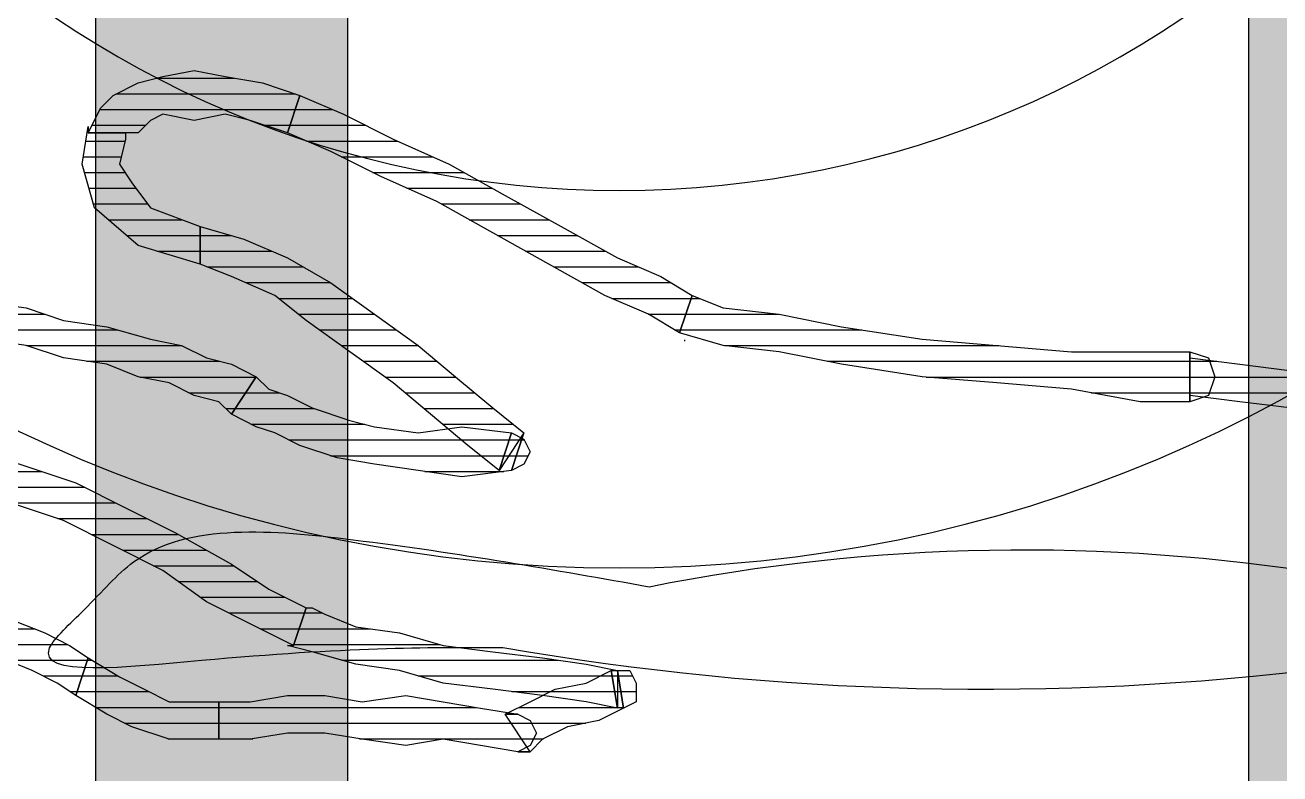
# Model space of a CAD drawing. Extents: x -29316 to 80307, y 54266 to 73016.
# Drawn here: x 21636.24 to 21646.22, y 55740.19 to 55746.14 of the extents above; entities that cross this region are included whole.
import ezdxf

# ---------------------------------------------------------------- set-up
doc = ezdxf.new("R2010")
doc.units = 0
for name, color, linetype, lineweight in [('C_Duvar', 145, 'Continuous', 30), ('PLAN', 253, 'Continuous', 15), ('Tezgah', 7, 'Continuous', 9)]:
    doc.layers.add(name, color=color, linetype=linetype, lineweight=lineweight)
for name, color, linetype in [('İnsan', 50, 'Continuous'), ('mobilya', 107, 'Continuous'), ('OC-Mutfak_Ekipman', 252, 'Continuous')]:
    doc.layers.add(name, color=color, linetype=linetype)
pattern_1 = [(360, (-5108.51305, -673.59423), (1e-16, 0.125), [25])]

# ---------------------------------------------------------------- blocks, each defined once
blk = doc.blocks.new('n98')
at = {"layer": 'PLAN'}
h = blk.add_hatch(color=256, dxfattribs=at)
h.dxf.hatch_style = 1
h.paths.add_polyline_path([(35800.2435, -107005.2306, 0.414214), (35801.2435, -107006.2306, 0.414218), (35802.2435, -107005.2306), (35802.2435, -106909.2306, 0.414214), (35801.2435, -106908.2306, 0.414214), (35800.2435, -106909.2306)])
h.paths.add_polyline_path([(35793.0775, -106909.2306, 0.414214), (35792.0775, -106908.2306, 0.414214), (35791.0775, -106909.2306), (35791.0775, -107005.2306, 0.414214), (35792.0775, -107006.2306, 0.414218), (35793.0775, -107005.2306)])
h.paths.add_polyline_path([(35781.9115, -107005.2306, 0.414214), (35782.9115, -107006.2306, 0.414218), (35783.9115, -107005.2306), (35783.9115, -106909.2306, 0.414214), (35782.9115, -106908.2306, 0.414214), (35781.9115, -106909.2306)])
at = {"layer": 'OC-Mutfak_Ekipman'}
for p, q in [((35783.9115, -106909.2306), (35783.9115, -107005.2306)), ((35791.0775, -107005.2306), (35791.0775, -106909.2306)), ((35793.0775, -106909.2306), (35793.0775, -107005.2306))]:
    blk.add_line(p, q, dxfattribs=at)
blk = doc.blocks.new('A$C2F7A1A77')
at = {"layer": 'mobilya', "color": 3}
for radius in [11, 8]:
    blk.add_circle((17.5118, 21.8152), radius, dxfattribs=at)
for centre, radius, start, end in [((27.7681, 24.7151), 22.2226, 172.87288, 189.91367), ((-8.4924, 25.0245), 15.1488, 348.68902, 9.29885)]:
    blk.add_arc(centre, radius, start, end, dxfattribs=at)
blk.add_spline([(5.8773, 20.8892), (5.775, 18.4935), (5.8755, 17.2876), (6.1787, 17.5614), (6.5593, 17.9553), (6.7355, 19.6992), (6.3622, 22.0533)], degree=3, dxfattribs=at)
blk = doc.blocks.new('InsanKadın')
at = {"layer": 'İnsan'}
h = blk.add_hatch(dxfattribs=at)
h.set_pattern_fill('DC_LINES', scale=0.1, style=0)
h.set_pattern_definition(pattern_1)
edge = h.paths.add_edge_path(flags=0)
edge.add_line((21.1071, 47.9492), (21.0084, 47.9492))
edge.add_line((21.0084, 47.9492), (20.7116, 47.8995))
edge.add_line((20.7116, 47.8995), (20.4147, 47.8499))
edge.add_line((20.4147, 47.8499), (20.1178, 47.8995))
edge.add_line((20.1178, 47.8995), (19.7711, 47.8499))
edge.add_line((19.7711, 47.8499), (19.4752, 47.8002))
edge.add_line((19.4752, 47.8002), (19.1784, 47.8002))
edge.add_line((19.1784, 47.8002), (18.8815, 47.8499))
edge.add_line((18.8815, 47.8499), (18.6334, 47.8499))
edge.add_line((18.6334, 47.8499), (18.6334, 47.5518))
edge.add_line((18.6334, 47.5518), (18.8815, 47.5518))
edge.add_line((18.8815, 47.5518), (19.1784, 47.5021))
edge.add_line((19.1784, 47.5021), (19.4752, 47.5021))
edge.add_line((19.4752, 47.5021), (19.7711, 47.5518))
edge.add_line((19.7711, 47.5518), (20.1178, 47.5021))
edge.add_line((20.1178, 47.5021), (20.4147, 47.5518))
edge.add_line((20.4147, 47.5518), (20.7116, 47.6015))
edge.add_line((20.7116, 47.6015), (21.0084, 47.6511))
edge.add_line((21.0084, 47.6511), (20.9098, 47.6511))
edge.add_line((20.9098, 47.6511), (21.0084, 47.6511))
edge.add_line((21.0084, 47.6511), (21.1071, 47.7009))
edge.add_line((21.1071, 47.7009), (21.1569, 47.8002))
edge.add_line((21.1569, 47.8002), (21.1071, 47.8995))
edge.add_line((21.1071, 47.8995), (21.0084, 47.9492))
h = blk.add_hatch(dxfattribs=at)
h.set_pattern_fill('DC_LINES', scale=0.1, style=0)
h.set_pattern_definition(pattern_1)
edge = h.paths.add_edge_path(flags=0)
edge.add_line((21.1071, 47.9492), (21.0084, 47.9492))
edge.add_line((21.0084, 47.9492), (20.7116, 47.8995))
edge.add_line((20.7116, 47.8995), (20.4147, 47.8499))
edge.add_line((20.4147, 47.8499), (20.1178, 47.8995))
edge.add_line((20.1178, 47.8995), (19.7711, 47.8499))
edge.add_line((19.7711, 47.8499), (19.4752, 47.8002))
edge.add_line((19.4752, 47.8002), (19.1784, 47.8002))
edge.add_line((19.1784, 47.8002), (18.8815, 47.8499))
edge.add_line((18.8815, 47.8499), (18.6334, 47.8499))
edge.add_line((18.6334, 47.8499), (18.6334, 47.5518))
edge.add_line((18.6334, 47.5518), (18.8815, 47.5518))
edge.add_line((18.8815, 47.5518), (19.1784, 47.5021))
edge.add_line((19.1784, 47.5021), (19.4752, 47.5021))
edge.add_line((19.4752, 47.5021), (19.7711, 47.5518))
edge.add_line((19.7711, 47.5518), (20.1178, 47.5021))
edge.add_line((20.1178, 47.5021), (20.4147, 47.5518))
edge.add_line((20.4147, 47.5518), (20.7116, 47.6015))
edge.add_line((20.7116, 47.6015), (21.0084, 47.6511))
edge.add_line((21.0084, 47.6511), (20.9098, 47.6511))
edge.add_line((20.9098, 47.6511), (21.0084, 47.6511))
edge.add_line((21.0084, 47.6511), (21.1071, 47.7009))
edge.add_line((21.1071, 47.7009), (21.1569, 47.8002))
edge.add_line((21.1569, 47.8002), (21.1071, 47.8995))
edge.add_line((21.1071, 47.8995), (21.0084, 47.9492))
h = blk.add_hatch(dxfattribs=at)
h.set_pattern_fill('DC_LINES', scale=0.1, style=0)
h.set_pattern_definition(pattern_1)
edge = h.paths.add_edge_path(flags=0)
edge.add_line((21.8004, 47.3034), (21.8493, 47.6015))
edge.add_line((21.8493, 47.6015), (21.652, 47.7009))
edge.add_line((21.652, 47.7009), (21.4039, 47.7505))
edge.add_line((21.4039, 47.7505), (21.2067, 47.8499))
edge.add_line((21.2067, 47.8499), (21.1071, 47.9492))
edge.add_line((21.1071, 47.9492), (20.9098, 47.6511))
edge.add_line((20.9098, 47.6511), (21.1071, 47.5518))
edge.add_line((21.1071, 47.5518), (21.3053, 47.4525))
edge.add_line((21.3053, 47.4525), (21.5524, 47.4028))
edge.add_line((21.5524, 47.4028), (21.7506, 47.3034))
edge.add_line((21.7506, 47.3034), (21.8004, 47.6015))
edge.add_line((21.8004, 47.6015), (21.7506, 47.3034))
edge.add_line((21.7506, 47.3034), (21.8991, 47.3034))
edge.add_line((21.8991, 47.3034), (21.9489, 47.4028))
edge.add_line((21.9489, 47.4028), (21.9489, 47.5518))
edge.add_line((21.9489, 47.5518), (21.8493, 47.6015))
h = blk.add_hatch(dxfattribs=at)
h.set_pattern_fill('DC_LINES', scale=0.1, style=0)
h.set_pattern_definition(pattern_1)
edge = h.paths.add_edge_path(flags=0)
edge.add_line((21.8004, 47.3034), (21.8493, 47.6015))
edge.add_line((21.8493, 47.6015), (21.652, 47.7009))
edge.add_line((21.652, 47.7009), (21.4039, 47.7505))
edge.add_line((21.4039, 47.7505), (21.2067, 47.8499))
edge.add_line((21.2067, 47.8499), (21.1071, 47.9492))
edge.add_line((21.1071, 47.9492), (20.9098, 47.6511))
edge.add_line((20.9098, 47.6511), (21.1071, 47.5518))
edge.add_line((21.1071, 47.5518), (21.3053, 47.4525))
edge.add_line((21.3053, 47.4525), (21.5524, 47.4028))
edge.add_line((21.5524, 47.4028), (21.7506, 47.3034))
edge.add_line((21.7506, 47.3034), (21.8004, 47.6015))
edge.add_line((21.8004, 47.6015), (21.7506, 47.3034))
edge.add_line((21.7506, 47.3034), (21.8991, 47.3034))
edge.add_line((21.8991, 47.3034), (21.9489, 47.4028))
edge.add_line((21.9489, 47.4028), (21.9489, 47.5518))
edge.add_line((21.9489, 47.5518), (21.8493, 47.6015))
h = blk.add_hatch(dxfattribs=at)
h.set_pattern_fill('DC_LINES', scale=0.1, style=0)
h.set_pattern_definition(pattern_1)
edge = h.paths.add_edge_path(flags=0)
edge.add_line((18.6334, 47.8499), (18.2379, 47.8499))
edge.add_line((18.2379, 47.8499), (17.9411, 47.7505))
edge.add_line((17.9411, 47.7505), (17.7428, 47.6511))
edge.add_line((17.7428, 47.6511), (17.4957, 47.5021))
edge.add_line((17.4957, 47.5021), (17.5944, 47.204))
edge.add_line((17.5944, 47.204), (17.8424, 47.3532))
edge.add_line((17.8424, 47.3532), (18.0397, 47.4525))
edge.add_line((18.0397, 47.4525), (18.2379, 47.5518))
edge.add_line((18.2379, 47.5518), (18.6334, 47.5518))
h = blk.add_hatch(dxfattribs=at)
h.set_pattern_fill('DC_LINES', scale=0.1, style=0)
h.set_pattern_definition(pattern_1)
edge = h.paths.add_edge_path(flags=0)
edge.add_line((18.6334, 47.8499), (18.2379, 47.8499))
edge.add_line((18.2379, 47.8499), (17.9411, 47.7505))
edge.add_line((17.9411, 47.7505), (17.7428, 47.6511))
edge.add_line((17.7428, 47.6511), (17.4957, 47.5021))
edge.add_line((17.4957, 47.5021), (17.5944, 47.204))
edge.add_line((17.5944, 47.204), (17.8424, 47.3532))
edge.add_line((17.8424, 47.3532), (18.0397, 47.4525))
edge.add_line((18.0397, 47.4525), (18.2379, 47.5518))
edge.add_line((18.2379, 47.5518), (18.6334, 47.5518))
h = blk.add_hatch(dxfattribs=at)
h.set_pattern_fill('DC_LINES', scale=0.1, style=0)
h.set_pattern_definition(pattern_1)
edge = h.paths.add_edge_path(flags=0)
edge.add_line((19.3268, 46.8067), (19.3756, 46.8067))
edge.add_line((19.3756, 46.8067), (19.4752, 46.8563))
edge.add_line((19.4752, 46.8563), (19.7223, 46.9558))
edge.add_line((19.7223, 46.9558), (20.068, 47.0054))
edge.add_line((20.068, 47.0054), (20.4147, 47.1047))
edge.add_line((20.4147, 47.1047), (20.8102, 47.1544))
edge.add_line((20.8102, 47.1544), (21.2067, 47.204))
edge.add_line((21.2067, 47.204), (21.5524, 47.2538))
edge.add_line((21.5524, 47.2538), (21.8004, 47.3034))
edge.add_line((21.8004, 47.3034), (21.8004, 47.6015))
edge.add_line((21.8004, 47.6015), (21.5524, 47.5518))
edge.add_line((21.5524, 47.5518), (21.2067, 47.5021))
edge.add_line((21.2067, 47.5021), (20.8102, 47.4525))
edge.add_line((20.8102, 47.4525), (20.4147, 47.4028))
edge.add_line((20.4147, 47.4028), (20.068, 47.3034))
edge.add_line((20.068, 47.3034), (19.7223, 47.2538))
edge.add_line((19.7223, 47.2538), (19.3756, 47.1544))
edge.add_line((19.3756, 47.1544), (19.1784, 47.1047))
edge.add_line((19.1784, 47.1047), (19.2272, 47.1047))
h = blk.add_hatch(dxfattribs=at)
h.set_pattern_fill('DC_LINES', scale=0.1, style=0)
h.set_pattern_definition(pattern_1)
edge = h.paths.add_edge_path(flags=0)
edge.add_line((19.3268, 46.8067), (19.3756, 46.8067))
edge.add_line((19.3756, 46.8067), (19.4752, 46.8563))
edge.add_line((19.4752, 46.8563), (19.7223, 46.9558))
edge.add_line((19.7223, 46.9558), (20.068, 47.0054))
edge.add_line((20.068, 47.0054), (20.4147, 47.1047))
edge.add_line((20.4147, 47.1047), (20.8102, 47.1544))
edge.add_line((20.8102, 47.1544), (21.2067, 47.204))
edge.add_line((21.2067, 47.204), (21.5524, 47.2538))
edge.add_line((21.5524, 47.2538), (21.8004, 47.3034))
edge.add_line((21.8004, 47.3034), (21.8004, 47.6015))
edge.add_line((21.8004, 47.6015), (21.5524, 47.5518))
edge.add_line((21.5524, 47.5518), (21.2067, 47.5021))
edge.add_line((21.2067, 47.5021), (20.8102, 47.4525))
edge.add_line((20.8102, 47.4525), (20.4147, 47.4028))
edge.add_line((20.4147, 47.4028), (20.068, 47.3034))
edge.add_line((20.068, 47.3034), (19.7223, 47.2538))
edge.add_line((19.7223, 47.2538), (19.3756, 47.1544))
edge.add_line((19.3756, 47.1544), (19.1784, 47.1047))
edge.add_line((19.1784, 47.1047), (19.2272, 47.1047))
h = blk.add_hatch(dxfattribs=at)
h.set_pattern_fill('DC_LINES', scale=0.1, style=0)
h.set_pattern_definition(pattern_1)
edge = h.paths.add_edge_path(flags=0)
edge.add_line((17.4957, 47.5021), (17.3473, 47.4028))
edge.add_line((17.3473, 47.4028), (17.1491, 47.3034))
edge.add_line((17.1491, 47.3034), (16.902, 47.204))
edge.add_line((16.902, 47.204), (16.6549, 47.1047))
edge.add_line((16.6549, 47.1047), (16.4069, 47.0054))
edge.add_line((16.4069, 47.0054), (16.111, 46.9061))
edge.add_line((16.111, 46.9061), (15.9625, 46.8563))
edge.add_line((15.9625, 46.8563), (15.7643, 46.8067))
edge.add_line((15.7643, 46.8067), (15.7643, 46.5087))
edge.add_line((15.7643, 46.5087), (15.9625, 46.5584))
edge.add_line((15.9625, 46.5584), (16.2096, 46.608))
edge.add_line((16.2096, 46.608), (16.5065, 46.7073))
edge.add_line((16.5065, 46.7073), (16.7536, 46.8067))
edge.add_line((16.7536, 46.8067), (17.0006, 46.9061))
edge.add_line((17.0006, 46.9061), (17.2487, 47.0054))
edge.add_line((17.2487, 47.0054), (17.4459, 47.1047))
edge.add_line((17.4459, 47.1047), (17.5944, 47.204))
h = blk.add_hatch(dxfattribs=at)
h.set_pattern_fill('DC_LINES', scale=0.1, style=0)
h.set_pattern_definition(pattern_1)
edge = h.paths.add_edge_path(flags=0)
edge.add_line((17.4957, 47.5021), (17.3473, 47.4028))
edge.add_line((17.3473, 47.4028), (17.1491, 47.3034))
edge.add_line((17.1491, 47.3034), (16.902, 47.204))
edge.add_line((16.902, 47.204), (16.6549, 47.1047))
edge.add_line((16.6549, 47.1047), (16.4069, 47.0054))
edge.add_line((16.4069, 47.0054), (16.111, 46.9061))
edge.add_line((16.111, 46.9061), (15.9625, 46.8563))
edge.add_line((15.9625, 46.8563), (15.7643, 46.8067))
edge.add_line((15.7643, 46.8067), (15.7643, 46.5087))
edge.add_line((15.7643, 46.5087), (15.9625, 46.5584))
edge.add_line((15.9625, 46.5584), (16.2096, 46.608))
edge.add_line((16.2096, 46.608), (16.5065, 46.7073))
edge.add_line((16.5065, 46.7073), (16.7536, 46.8067))
edge.add_line((16.7536, 46.8067), (17.0006, 46.9061))
edge.add_line((17.0006, 46.9061), (17.2487, 47.0054))
edge.add_line((17.2487, 47.0054), (17.4459, 47.1047))
edge.add_line((17.4459, 47.1047), (17.5944, 47.204))
h = blk.add_hatch(dxfattribs=at)
h.set_pattern_fill('DC_LINES', scale=0.1, style=0)
h.set_pattern_definition(pattern_1)
edge = h.paths.add_edge_path(flags=0)
edge.add_line((16.0612, 45.4158), (16.5553, 45.5152))
edge.add_line((16.5553, 45.5152), (17.0504, 45.6642))
edge.add_line((17.0504, 45.6642), (17.4957, 45.8132))
edge.add_line((17.4957, 45.8132), (17.8913, 46.0119))
edge.add_line((17.8913, 46.0119), (18.2877, 46.2106))
edge.add_line((18.2877, 46.2106), (18.733, 46.459))
edge.add_line((18.733, 46.459), (19.0299, 46.6577))
edge.add_line((19.0299, 46.6577), (19.3268, 46.8067))
edge.add_line((19.3268, 46.8067), (19.2272, 47.1047))
edge.add_line((19.2272, 47.1047), (18.9303, 46.9558))
edge.add_line((18.9303, 46.9558), (18.5348, 46.757))
edge.add_line((18.5348, 46.757), (18.1881, 46.5087))
edge.add_line((18.1881, 46.5087), (17.7926, 46.3099))
edge.add_line((17.7926, 46.3099), (17.3971, 46.1113))
edge.add_line((17.3971, 46.1113), (16.9518, 45.9623))
edge.add_line((16.9518, 45.9623), (16.4567, 45.8132))
edge.add_line((16.4567, 45.8132), (16.0612, 45.7139))
h = blk.add_hatch(dxfattribs=at)
h.set_pattern_fill('DC_LINES', scale=0.1, style=0)
h.set_pattern_definition(pattern_1)
edge = h.paths.add_edge_path(flags=0)
edge.add_line((16.0612, 45.4158), (16.5553, 45.5152))
edge.add_line((16.5553, 45.5152), (17.0504, 45.6642))
edge.add_line((17.0504, 45.6642), (17.4957, 45.8132))
edge.add_line((17.4957, 45.8132), (17.8913, 46.0119))
edge.add_line((17.8913, 46.0119), (18.2877, 46.2106))
edge.add_line((18.2877, 46.2106), (18.733, 46.459))
edge.add_line((18.733, 46.459), (19.0299, 46.6577))
edge.add_line((19.0299, 46.6577), (19.3268, 46.8067))
edge.add_line((19.3268, 46.8067), (19.2272, 47.1047))
edge.add_line((19.2272, 47.1047), (18.9303, 46.9558))
edge.add_line((18.9303, 46.9558), (18.5348, 46.757))
edge.add_line((18.5348, 46.757), (18.1881, 46.5087))
edge.add_line((18.1881, 46.5087), (17.7926, 46.3099))
edge.add_line((17.7926, 46.3099), (17.3971, 46.1113))
edge.add_line((17.3971, 46.1113), (16.9518, 45.9623))
edge.add_line((16.9518, 45.9623), (16.4567, 45.8132))
edge.add_line((16.4567, 45.8132), (16.0612, 45.7139))
h = blk.add_hatch(dxfattribs=at)
h.set_pattern_fill('DC_LINES', scale=0.1, style=0)
h.set_pattern_definition(pattern_1)
edge = h.paths.add_edge_path(flags=0)
edge.add_line((29.7164, 45.8629), (29.6666, 45.8629))
edge.add_line((29.6666, 45.8629), (29.3698, 45.7636))
edge.add_line((29.3698, 45.7636), (29.0231, 45.6642))
edge.add_line((29.0231, 45.6642), (28.5289, 45.5648))
edge.add_line((28.5289, 45.5648), (28.0836, 45.4158))
edge.add_line((28.0836, 45.4158), (27.6383, 45.3165))
edge.add_line((27.6383, 45.3165), (27.1432, 45.2172))
edge.add_line((27.1432, 45.2172), (26.7477, 45.1674))
edge.add_line((26.7477, 45.1674), (26.3522, 45.1177))
edge.add_line((26.3522, 45.1177), (26.3522, 44.8198))
edge.add_line((26.3522, 44.8198), (26.7477, 44.8694))
edge.add_line((26.7477, 44.8694), (27.1432, 44.9191))
edge.add_line((27.1432, 44.9191), (27.6383, 45.0184))
edge.add_line((27.6383, 45.0184), (28.1823, 45.1177))
edge.add_line((28.1823, 45.1177), (28.6276, 45.2668))
edge.add_line((28.6276, 45.2668), (29.0231, 45.3662))
edge.add_line((29.0231, 45.3662), (29.4684, 45.4655))
edge.add_line((29.4684, 45.4655), (29.7653, 45.5648))
edge.add_line((29.7653, 45.5648), (29.7164, 45.5648))
h = blk.add_hatch(dxfattribs=at)
h.set_pattern_fill('DC_LINES', scale=0.1, style=0)
h.set_pattern_definition(pattern_1)
edge = h.paths.add_edge_path(flags=0)
edge.add_line((18.485, 43.7766), (18.8317, 43.8759))
edge.add_line((18.8317, 43.8759), (19.1784, 44.0249))
edge.add_line((19.1784, 44.0249), (19.5241, 44.2236))
edge.add_line((19.5241, 44.2236), (19.8707, 44.472))
edge.add_line((19.8707, 44.472), (20.2174, 44.7203))
edge.add_line((20.2174, 44.7203), (20.5133, 44.9688))
edge.add_line((20.5133, 44.9688), (20.8102, 45.2172))
edge.add_line((20.8102, 45.2172), (21.0582, 45.4158))
edge.add_line((21.0582, 45.4158), (20.86, 45.7139))
edge.add_line((20.86, 45.7139), (20.6129, 45.5152))
edge.add_line((20.6129, 45.5152), (20.3161, 45.2668))
edge.add_line((20.3161, 45.2668), (20.0192, 45.0184))
edge.add_line((20.0192, 45.0184), (19.6725, 44.7701))
edge.add_line((19.6725, 44.7701), (19.3268, 44.5217))
edge.add_line((19.3268, 44.5217), (19.0788, 44.323))
edge.add_line((19.0788, 44.323), (18.733, 44.174))
edge.add_line((18.733, 44.174), (18.485, 44.0747))
h = blk.add_hatch(dxfattribs=at)
h.set_pattern_fill('DC_LINES', scale=0.1, style=0)
h.set_pattern_definition(pattern_1)
edge = h.paths.add_edge_path(flags=0)
edge.add_line((18.485, 43.7766), (18.8317, 43.8759))
edge.add_line((18.8317, 43.8759), (19.1784, 44.0249))
edge.add_line((19.1784, 44.0249), (19.5241, 44.2236))
edge.add_line((19.5241, 44.2236), (19.8707, 44.472))
edge.add_line((19.8707, 44.472), (20.2174, 44.7203))
edge.add_line((20.2174, 44.7203), (20.5133, 44.9688))
edge.add_line((20.5133, 44.9688), (20.8102, 45.2172))
edge.add_line((20.8102, 45.2172), (21.0582, 45.4158))
edge.add_line((21.0582, 45.4158), (20.86, 45.7139))
edge.add_line((20.86, 45.7139), (20.6129, 45.5152))
edge.add_line((20.6129, 45.5152), (20.3161, 45.2668))
edge.add_line((20.3161, 45.2668), (20.0192, 45.0184))
edge.add_line((20.0192, 45.0184), (19.6725, 44.7701))
edge.add_line((19.6725, 44.7701), (19.3268, 44.5217))
edge.add_line((19.3268, 44.5217), (19.0788, 44.323))
edge.add_line((19.0788, 44.323), (18.733, 44.174))
edge.add_line((18.733, 44.174), (18.485, 44.0747))
h = blk.add_hatch(dxfattribs=at)
h.set_pattern_fill('DC_LINES', scale=0.1, style=0)
h.set_pattern_definition(pattern_1)
edge = h.paths.add_edge_path(flags=0)
edge.add_line((21.0582, 45.4158), (20.9586, 45.7139))
edge.add_line((20.9586, 45.7139), (20.5631, 45.7636))
edge.add_line((20.5631, 45.7636), (20.2174, 45.7139))
edge.add_line((20.2174, 45.7139), (19.8707, 45.6642))
edge.add_line((19.8707, 45.6642), (19.5739, 45.6145))
edge.add_line((19.5739, 45.6145), (19.277, 45.5152))
edge.add_line((19.277, 45.5152), (19.0788, 45.4158))
edge.add_line((19.0788, 45.4158), (18.9303, 45.3662))
edge.add_line((18.9303, 45.3662), (18.733, 45.2668))
edge.add_line((18.733, 45.2668), (18.9303, 44.9688))
edge.add_line((18.9303, 44.9688), (19.0299, 45.0681))
edge.add_line((19.0299, 45.0681), (19.1784, 45.1177))
edge.add_line((19.1784, 45.1177), (19.3756, 45.2172))
edge.add_line((19.3756, 45.2172), (19.6725, 45.3165))
edge.add_line((19.6725, 45.3165), (19.8707, 45.3662))
edge.add_line((19.8707, 45.3662), (20.2174, 45.4158))
edge.add_line((20.2174, 45.4158), (20.5631, 45.3662))
edge.add_line((20.5631, 45.3662), (20.9586, 45.4158))
edge.add_line((20.9586, 45.4158), (20.86, 45.7139))
edge.add_line((20.86, 45.7139), (20.9586, 45.4158))
edge.add_line((20.9586, 45.4158), (21.0582, 45.4655))
edge.add_line((21.0582, 45.4655), (21.1071, 45.5648))
edge.add_line((21.1071, 45.5648), (21.0582, 45.6642))
edge.add_line((21.0582, 45.6642), (20.9586, 45.7139))
h = blk.add_hatch(dxfattribs=at)
h.set_pattern_fill('DC_LINES', scale=0.1, style=0)
h.set_pattern_definition(pattern_1)
edge = h.paths.add_edge_path(flags=0)
edge.add_line((21.0582, 45.4158), (20.9586, 45.7139))
edge.add_line((20.9586, 45.7139), (20.5631, 45.7636))
edge.add_line((20.5631, 45.7636), (20.2174, 45.7139))
edge.add_line((20.2174, 45.7139), (19.8707, 45.6642))
edge.add_line((19.8707, 45.6642), (19.5739, 45.6145))
edge.add_line((19.5739, 45.6145), (19.277, 45.5152))
edge.add_line((19.277, 45.5152), (19.0788, 45.4158))
edge.add_line((19.0788, 45.4158), (18.9303, 45.3662))
edge.add_line((18.9303, 45.3662), (18.733, 45.2668))
edge.add_line((18.733, 45.2668), (18.9303, 44.9688))
edge.add_line((18.9303, 44.9688), (19.0299, 45.0681))
edge.add_line((19.0299, 45.0681), (19.1784, 45.1177))
edge.add_line((19.1784, 45.1177), (19.3756, 45.2172))
edge.add_line((19.3756, 45.2172), (19.6725, 45.3165))
edge.add_line((19.6725, 45.3165), (19.8707, 45.3662))
edge.add_line((19.8707, 45.3662), (20.2174, 45.4158))
edge.add_line((20.2174, 45.4158), (20.5631, 45.3662))
edge.add_line((20.5631, 45.3662), (20.9586, 45.4158))
edge.add_line((20.9586, 45.4158), (20.86, 45.7139))
edge.add_line((20.86, 45.7139), (20.9586, 45.4158))
edge.add_line((20.9586, 45.4158), (21.0582, 45.4655))
edge.add_line((21.0582, 45.4655), (21.1071, 45.5648))
edge.add_line((21.1071, 45.5648), (21.0582, 45.6642))
edge.add_line((21.0582, 45.6642), (20.9586, 45.7139))
h = blk.add_hatch(dxfattribs=at)
h.set_pattern_fill('DC_LINES', scale=0.1, style=0)
h.set_pattern_definition(pattern_1)
edge = h.paths.add_edge_path(flags=0)
edge.add_line((18.733, 45.2668), (18.6334, 45.1674))
edge.add_line((18.6334, 45.1674), (18.4362, 45.1177))
edge.add_line((18.4362, 45.1177), (18.2379, 45.0184))
edge.add_line((18.2379, 45.0184), (17.9909, 44.9688))
edge.add_line((17.9909, 44.9688), (17.7428, 44.8694))
edge.add_line((17.7428, 44.8694), (17.3971, 44.8198))
edge.add_line((17.3971, 44.8198), (17.1002, 44.7203))
edge.add_line((17.1002, 44.7203), (16.7536, 44.6707))
edge.add_line((16.7536, 44.6707), (16.7536, 44.3727))
edge.add_line((16.7536, 44.3727), (17.1002, 44.4224))
edge.add_line((17.1002, 44.4224), (17.3971, 44.5217))
edge.add_line((17.3971, 44.5217), (17.7428, 44.5714))
edge.add_line((17.7428, 44.5714), (18.0895, 44.6707))
edge.add_line((18.0895, 44.6707), (18.3366, 44.7203))
edge.add_line((18.3366, 44.7203), (18.5348, 44.8198))
edge.add_line((18.5348, 44.8198), (18.733, 44.8694))
edge.add_line((18.733, 44.8694), (18.9303, 44.9688))
h = blk.add_hatch(dxfattribs=at)
h.set_pattern_fill('DC_LINES', scale=0.1, style=0)
h.set_pattern_definition(pattern_1)
edge = h.paths.add_edge_path(flags=0)
edge.add_line((18.733, 45.2668), (18.6334, 45.1674))
edge.add_line((18.6334, 45.1674), (18.4362, 45.1177))
edge.add_line((18.4362, 45.1177), (18.2379, 45.0184))
edge.add_line((18.2379, 45.0184), (17.9909, 44.9688))
edge.add_line((17.9909, 44.9688), (17.7428, 44.8694))
edge.add_line((17.7428, 44.8694), (17.3971, 44.8198))
edge.add_line((17.3971, 44.8198), (17.1002, 44.7203))
edge.add_line((17.1002, 44.7203), (16.7536, 44.6707))
edge.add_line((16.7536, 44.6707), (16.7536, 44.3727))
edge.add_line((16.7536, 44.3727), (17.1002, 44.4224))
edge.add_line((17.1002, 44.4224), (17.3971, 44.5217))
edge.add_line((17.3971, 44.5217), (17.7428, 44.5714))
edge.add_line((17.7428, 44.5714), (18.0895, 44.6707))
edge.add_line((18.0895, 44.6707), (18.3366, 44.7203))
edge.add_line((18.3366, 44.7203), (18.5348, 44.8198))
edge.add_line((18.5348, 44.8198), (18.733, 44.8694))
edge.add_line((18.733, 44.8694), (18.9303, 44.9688))
h = blk.add_hatch(dxfattribs=at)
h.set_pattern_fill('DC_LINES', scale=0.1, style=0)
h.set_pattern_definition(pattern_1)
edge = h.paths.add_edge_path(flags=0)
edge.add_line((26.3522, 45.1177), (26.3522, 45.1674))
edge.add_line((26.3522, 45.1674), (25.9557, 45.1674))
edge.add_line((25.9557, 45.1674), (25.4118, 45.0681))
edge.add_line((25.4118, 45.0681), (24.818, 45.0184))
edge.add_line((24.818, 45.0184), (24.2243, 44.9688))
edge.add_line((24.2243, 44.9688), (23.5817, 44.8694))
edge.add_line((23.5817, 44.8694), (23.0866, 44.7701))
edge.add_line((23.0866, 44.7701), (22.6413, 44.7203))
edge.add_line((22.6413, 44.7203), (22.2946, 44.621))
edge.add_line((22.2946, 44.621), (22.3942, 44.323))
edge.add_line((22.3942, 44.323), (22.6413, 44.4224))
edge.add_line((22.6413, 44.4224), (23.0866, 44.472))
edge.add_line((23.0866, 44.472), (23.5817, 44.5714))
edge.add_line((23.5817, 44.5714), (24.2243, 44.6707))
edge.add_line((24.2243, 44.6707), (24.818, 44.7203))
edge.add_line((24.818, 44.7203), (25.4118, 44.7701))
edge.add_line((25.4118, 44.7701), (25.9557, 44.7701))
edge.add_line((25.9557, 44.7701), (26.3522, 44.7701))
edge.add_line((26.3522, 44.7701), (26.3522, 44.8198))
h = blk.add_hatch(dxfattribs=at)
h.set_pattern_fill('DC_LINES', scale=0.1, style=0)
h.set_pattern_definition(pattern_1)
edge = h.paths.add_edge_path(flags=0)
edge.add_line((26.3522, 45.1674), (25.9557, 45.1674))
edge.add_line((25.9557, 45.1674), (25.4118, 45.0681))
edge.add_line((25.4118, 45.0681), (24.818, 45.0184))
edge.add_line((24.818, 45.0184), (24.2243, 44.9688))
edge.add_line((24.2243, 44.9688), (23.5817, 44.8694))
edge.add_line((23.5817, 44.8694), (23.0866, 44.7701))
edge.add_line((23.0866, 44.7701), (22.6413, 44.7203))
edge.add_line((22.6413, 44.7203), (22.2946, 44.621))
edge.add_line((22.2946, 44.621), (22.3942, 44.323))
edge.add_line((22.3942, 44.323), (22.6413, 44.4224))
edge.add_line((22.6413, 44.4224), (23.0866, 44.472))
edge.add_line((23.0866, 44.472), (23.5817, 44.5714))
edge.add_line((23.5817, 44.5714), (24.2243, 44.6707))
edge.add_line((24.2243, 44.6707), (24.818, 44.7203))
edge.add_line((24.818, 44.7203), (25.4118, 44.7701))
edge.add_line((25.4118, 44.7701), (25.9557, 44.7701))
edge.add_line((25.9557, 44.7701), (26.3522, 44.7701))
h = blk.add_hatch(dxfattribs=at)
h.set_pattern_fill('DC_LINES', scale=0.1, style=0)
h.set_pattern_definition(pattern_1)
edge = h.paths.add_edge_path(flags=0)
edge.add_line((22.2946, 44.621), (22.0475, 44.472))
edge.add_line((22.0475, 44.472), (21.7008, 44.323))
edge.add_line((21.7008, 44.323), (21.2555, 44.0747))
edge.add_line((21.2555, 44.0747), (20.8102, 43.8262))
edge.add_line((20.8102, 43.8262), (20.3659, 43.5778))
edge.add_line((20.3659, 43.5778), (19.9205, 43.3792))
edge.add_line((19.9205, 43.3792), (19.5241, 43.1805))
edge.add_line((19.5241, 43.1805), (19.1784, 43.0315))
edge.add_line((19.1784, 43.0315), (19.277, 42.7334))
edge.add_line((19.277, 42.7334), (19.6237, 42.8825))
edge.add_line((19.6237, 42.8825), (20.0192, 43.0811))
edge.add_line((20.0192, 43.0811), (20.4645, 43.2799))
edge.add_line((20.4645, 43.2799), (20.9098, 43.5282))
edge.add_line((20.9098, 43.5282), (21.3551, 43.7766))
edge.add_line((21.3551, 43.7766), (21.8004, 44.0249))
edge.add_line((21.8004, 44.0249), (22.1461, 44.174))
edge.add_line((22.1461, 44.174), (22.3942, 44.323))
h = blk.add_hatch(dxfattribs=at)
h.set_pattern_fill('DC_LINES', scale=0.1, style=0)
h.set_pattern_definition(pattern_1)
edge = h.paths.add_edge_path(flags=0)
edge.add_line((22.2946, 44.621), (22.0475, 44.472))
edge.add_line((22.0475, 44.472), (21.7008, 44.323))
edge.add_line((21.7008, 44.323), (21.2555, 44.0747))
edge.add_line((21.2555, 44.0747), (20.8102, 43.8262))
edge.add_line((20.8102, 43.8262), (20.3659, 43.5778))
edge.add_line((20.3659, 43.5778), (19.9205, 43.3792))
edge.add_line((19.9205, 43.3792), (19.5241, 43.1805))
edge.add_line((19.5241, 43.1805), (19.1784, 43.0315))
edge.add_line((19.1784, 43.0315), (19.277, 42.7334))
edge.add_line((19.277, 42.7334), (19.6237, 42.8825))
edge.add_line((19.6237, 42.8825), (20.0192, 43.0811))
edge.add_line((20.0192, 43.0811), (20.4645, 43.2799))
edge.add_line((20.4645, 43.2799), (20.9098, 43.5282))
edge.add_line((20.9098, 43.5282), (21.3551, 43.7766))
edge.add_line((21.3551, 43.7766), (21.8004, 44.0249))
edge.add_line((21.8004, 44.0249), (22.1461, 44.174))
edge.add_line((22.1461, 44.174), (22.3942, 44.323))
h = blk.add_hatch(dxfattribs=at)
h.set_pattern_fill('DC_LINES', scale=0.1, style=0)
h.set_pattern_definition(pattern_1)
edge = h.paths.add_edge_path(flags=0)
edge.add_line((17.8913, 43.0315), (17.8913, 43.0811))
edge.add_line((17.8913, 43.0811), (17.8424, 43.2799))
edge.add_line((17.8424, 43.2799), (17.9411, 43.4288))
edge.add_line((17.9411, 43.4288), (18.0895, 43.6276))
edge.add_line((18.0895, 43.6276), (18.485, 43.7766))
edge.add_line((18.485, 43.7766), (18.485, 44.0747))
edge.add_line((18.485, 44.0747), (17.9909, 43.9256))
edge.add_line((17.9909, 43.9256), (17.6442, 43.6276))
edge.add_line((17.6442, 43.6276), (17.5455, 43.2799))
edge.add_line((17.5455, 43.2799), (17.5944, 42.9818))
edge.add_line((17.5944, 42.9818), (17.5944, 43.0315))
h = blk.add_hatch(dxfattribs=at)
h.set_pattern_fill('DC_LINES', scale=0.1, style=0)
h.set_pattern_definition(pattern_1)
edge = h.paths.add_edge_path(flags=0)
edge.add_line((17.8913, 43.0315), (17.8913, 43.0811))
edge.add_line((17.8913, 43.0811), (17.8424, 43.2799))
edge.add_line((17.8424, 43.2799), (17.9411, 43.4288))
edge.add_line((17.9411, 43.4288), (18.0895, 43.6276))
edge.add_line((18.0895, 43.6276), (18.485, 43.7766))
edge.add_line((18.485, 43.7766), (18.485, 44.0747))
edge.add_line((18.485, 44.0747), (17.9909, 43.9256))
edge.add_line((17.9909, 43.9256), (17.6442, 43.6276))
edge.add_line((17.6442, 43.6276), (17.5455, 43.2799))
edge.add_line((17.5455, 43.2799), (17.5944, 42.9818))
edge.add_line((17.5944, 42.9818), (17.5944, 43.0315))
h = blk.add_hatch(dxfattribs=at)
h.set_pattern_fill('DC_LINES', scale=0.1, style=0)
h.set_pattern_definition(pattern_1)
edge = h.paths.add_edge_path(flags=0)
edge.add_line((19.1784, 43.0315), (18.8815, 42.9321))
edge.add_line((18.8815, 42.9321), (18.6832, 42.8825))
edge.add_line((18.6832, 42.8825), (18.4362, 42.9321))
edge.add_line((18.4362, 42.9321), (18.1881, 42.8825))
edge.add_line((18.1881, 42.8825), (18.0895, 42.9321))
edge.add_line((18.0895, 42.9321), (17.9909, 43.0315))
edge.add_line((17.9909, 43.0315), (17.8913, 43.0315))
edge.add_line((17.8913, 43.0315), (17.5944, 43.0315))
edge.add_line((17.5944, 43.0315), (17.694, 42.8328))
edge.add_line((17.694, 42.8328), (17.7926, 42.7334))
edge.add_line((17.7926, 42.7334), (17.9909, 42.634))
edge.add_line((17.9909, 42.634), (18.1881, 42.5844))
edge.add_line((18.1881, 42.5844), (18.4362, 42.5347))
edge.add_line((18.4362, 42.5347), (18.6832, 42.5844))
edge.add_line((18.6832, 42.5844), (18.9801, 42.634))
edge.add_line((18.9801, 42.634), (19.277, 42.7334))
h = blk.add_hatch(dxfattribs=at)
h.set_pattern_fill('DC_LINES', scale=0.1, style=0)
h.set_pattern_definition(pattern_1)
edge = h.paths.add_edge_path(flags=0)
edge.add_line((19.1784, 43.0315), (18.8815, 42.9321))
edge.add_line((18.8815, 42.9321), (18.6832, 42.8825))
edge.add_line((18.6832, 42.8825), (18.4362, 42.9321))
edge.add_line((18.4362, 42.9321), (18.1881, 42.8825))
edge.add_line((18.1881, 42.8825), (18.0895, 42.9321))
edge.add_line((18.0895, 42.9321), (17.9909, 43.0315))
edge.add_line((17.9909, 43.0315), (17.8913, 43.0315))
edge.add_line((17.8913, 43.0315), (17.5944, 43.0315))
edge.add_line((17.5944, 43.0315), (17.694, 42.8328))
edge.add_line((17.694, 42.8328), (17.7926, 42.7334))
edge.add_line((17.7926, 42.7334), (17.9909, 42.634))
edge.add_line((17.9909, 42.634), (18.1881, 42.5844))
edge.add_line((18.1881, 42.5844), (18.4362, 42.5347))
edge.add_line((18.4362, 42.5347), (18.6832, 42.5844))
edge.add_line((18.6832, 42.5844), (18.9801, 42.634))
edge.add_line((18.9801, 42.634), (19.277, 42.7334))
at = {"layer": 'İnsan', "color": 7}
blk.add_line((22.3339, 44.6761), (22.3339, 44.686), dxfattribs=at)
at = {"layer": 'İnsan', "color": 7, "flags": 128}
for points in [[(21.1071, 47.9492), (21.0084, 47.9492), (20.7116, 47.8995), (20.4147, 47.8499), (20.1178, 47.8995), (19.7711, 47.8499), (19.4752, 47.8002), (19.1784, 47.8002), (18.8815, 47.8499), (18.6334, 47.8499), (18.6334, 47.5518), (18.8815, 47.5518), (19.1784, 47.5021), (19.4752, 47.5021), (19.7711, 47.5518), (20.1178, 47.5021), (20.4147, 47.5518), (20.7116, 47.6015), (21.0084, 47.6511), (20.9098, 47.6511), (21.0084, 47.6511), (21.1071, 47.7009), (21.1569, 47.8002), (21.1071, 47.8995), (21.0084, 47.9492), (21.1071, 47.9492)], [(21.1071, 47.9492), (21.0084, 47.9492), (20.7116, 47.8995), (20.4147, 47.8499), (20.1178, 47.8995), (19.7711, 47.8499), (19.4752, 47.8002), (19.1784, 47.8002), (18.8815, 47.8499), (18.6334, 47.8499), (18.6334, 47.5518), (18.8815, 47.5518), (19.1784, 47.5021), (19.4752, 47.5021), (19.7711, 47.5518), (20.1178, 47.5021), (20.4147, 47.5518), (20.7116, 47.6015), (21.0084, 47.6511), (20.9098, 47.6511), (21.0084, 47.6511), (21.1071, 47.7009), (21.1569, 47.8002), (21.1071, 47.8995), (21.0084, 47.9492), (21.1071, 47.9492)], [(21.8004, 47.3034), (21.8493, 47.6015), (21.652, 47.7009), (21.4039, 47.7505), (21.2067, 47.8499), (21.1071, 47.9492), (20.9098, 47.6511), (21.1071, 47.5518), (21.3053, 47.4525), (21.5524, 47.4028), (21.7506, 47.3034), (21.8004, 47.6015), (21.7506, 47.3034), (21.8991, 47.3034), (21.9489, 47.4028), (21.9489, 47.5518), (21.8493, 47.6015), (21.8004, 47.3034)], [(21.8004, 47.3034), (21.8493, 47.6015), (21.652, 47.7009), (21.4039, 47.7505), (21.2067, 47.8499), (21.1071, 47.9492), (20.9098, 47.6511), (21.1071, 47.5518), (21.3053, 47.4525), (21.5524, 47.4028), (21.7506, 47.3034), (21.8004, 47.6015), (21.7506, 47.3034), (21.8991, 47.3034), (21.9489, 47.4028), (21.9489, 47.5518), (21.8493, 47.6015), (21.8004, 47.3034)], [(18.6334, 47.8499), (18.6334, 47.8499), (18.2379, 47.8499), (17.9411, 47.7505), (17.7428, 47.6511), (17.4957, 47.5021), (17.5944, 47.204), (17.8424, 47.3532), (18.0397, 47.4525), (18.2379, 47.5518), (18.6334, 47.5518), (18.6334, 47.5518), (18.6334, 47.8499)], [(18.6334, 47.8499), (18.6334, 47.8499), (18.2379, 47.8499), (17.9411, 47.7505), (17.7428, 47.6511), (17.4957, 47.5021), (17.5944, 47.204), (17.8424, 47.3532), (18.0397, 47.4525), (18.2379, 47.5518), (18.6334, 47.5518), (18.6334, 47.5518), (18.6334, 47.8499)], [(19.3268, 46.8067), (19.3756, 46.8067), (19.4752, 46.8563), (19.7223, 46.9558), (20.068, 47.0054), (20.4147, 47.1047), (20.8102, 47.1544), (21.2067, 47.204), (21.5524, 47.2538), (21.8004, 47.3034), (21.8004, 47.6015), (21.5524, 47.5518), (21.2067, 47.5021), (20.8102, 47.4525), (20.4147, 47.4028), (20.068, 47.3034), (19.7223, 47.2538), (19.3756, 47.1544), (19.1784, 47.1047), (19.2272, 47.1047), (19.3268, 46.8067)], [(19.3268, 46.8067), (19.3756, 46.8067), (19.4752, 46.8563), (19.7223, 46.9558), (20.068, 47.0054), (20.4147, 47.1047), (20.8102, 47.1544), (21.2067, 47.204), (21.5524, 47.2538), (21.8004, 47.3034), (21.8004, 47.6015), (21.5524, 47.5518), (21.2067, 47.5021), (20.8102, 47.4525), (20.4147, 47.4028), (20.068, 47.3034), (19.7223, 47.2538), (19.3756, 47.1544), (19.1784, 47.1047), (19.2272, 47.1047), (19.3268, 46.8067)], [(17.4957, 47.5021), (17.4957, 47.5021), (17.3473, 47.4028), (17.1491, 47.3034), (16.902, 47.204), (16.6549, 47.1047), (16.4069, 47.0054), (16.111, 46.9061), (15.9625, 46.8563), (15.7643, 46.8067), (15.7643, 46.5087), (15.9625, 46.5584), (16.2096, 46.608), (16.5065, 46.7073), (16.7536, 46.8067), (17.0006, 46.9061), (17.2487, 47.0054), (17.4459, 47.1047), (17.5944, 47.204), (17.5944, 47.204), (17.4957, 47.5021)], [(17.4957, 47.5021), (17.4957, 47.5021), (17.3473, 47.4028), (17.1491, 47.3034), (16.902, 47.204), (16.6549, 47.1047), (16.4069, 47.0054), (16.111, 46.9061), (15.9625, 46.8563), (15.7643, 46.8067), (15.7643, 46.5087), (15.9625, 46.5584), (16.2096, 46.608), (16.5065, 46.7073), (16.7536, 46.8067), (17.0006, 46.9061), (17.2487, 47.0054), (17.4459, 47.1047), (17.5944, 47.204), (17.5944, 47.204), (17.4957, 47.5021)], [(16.0612, 45.4158), (16.0612, 45.4158), (16.5553, 45.5152), (17.0504, 45.6642), (17.4957, 45.8132), (17.8913, 46.0119), (18.2877, 46.2106), (18.733, 46.459), (19.0299, 46.6577), (19.3268, 46.8067), (19.2272, 47.1047), (18.9303, 46.9558), (18.5348, 46.757), (18.1881, 46.5087), (17.7926, 46.3099), (17.3971, 46.1113), (16.9518, 45.9623), (16.4567, 45.8132), (16.0612, 45.7139), (16.0612, 45.7139), (16.0612, 45.4158)], [(16.0612, 45.4158), (16.0612, 45.4158), (16.5553, 45.5152), (17.0504, 45.6642), (17.4957, 45.8132), (17.8913, 46.0119), (18.2877, 46.2106), (18.733, 46.459), (19.0299, 46.6577), (19.3268, 46.8067), (19.2272, 47.1047), (18.9303, 46.9558), (18.5348, 46.757), (18.1881, 46.5087), (17.7926, 46.3099), (17.3971, 46.1113), (16.9518, 45.9623), (16.4567, 45.8132), (16.0612, 45.7139), (16.0612, 45.7139), (16.0612, 45.4158)], [(29.7164, 45.8629), (29.6666, 45.8629), (29.3698, 45.7636), (29.0231, 45.6642), (28.5289, 45.5648), (28.0836, 45.4158), (27.6383, 45.3165), (27.1432, 45.2172), (26.7477, 45.1674), (26.3522, 45.1177), (26.3522, 44.8198), (26.7477, 44.8694), (27.1432, 44.9191), (27.6383, 45.0184), (28.1823, 45.1177), (28.6276, 45.2668), (29.0231, 45.3662), (29.4684, 45.4655), (29.7653, 45.5648), (29.7164, 45.5648), (29.7164, 45.8629)], [(18.485, 43.7766), (18.485, 43.7766), (18.8317, 43.8759), (19.1784, 44.0249), (19.5241, 44.2236), (19.8707, 44.472), (20.2174, 44.7203), (20.5133, 44.9688), (20.8102, 45.2172), (21.0582, 45.4158), (20.86, 45.7139), (20.6129, 45.5152), (20.3161, 45.2668), (20.0192, 45.0184), (19.6725, 44.7701), (19.3268, 44.5217), (19.0788, 44.323), (18.733, 44.174), (18.485, 44.0747), (18.485, 44.0747), (18.485, 43.7766)], [(18.485, 43.7766), (18.485, 43.7766), (18.8317, 43.8759), (19.1784, 44.0249), (19.5241, 44.2236), (19.8707, 44.472), (20.2174, 44.7203), (20.5133, 44.9688), (20.8102, 45.2172), (21.0582, 45.4158), (20.86, 45.7139), (20.6129, 45.5152), (20.3161, 45.2668), (20.0192, 45.0184), (19.6725, 44.7701), (19.3268, 44.5217), (19.0788, 44.323), (18.733, 44.174), (18.485, 44.0747), (18.485, 44.0747), (18.485, 43.7766)], [(21.0582, 45.4158), (20.9586, 45.7139), (20.5631, 45.7636), (20.2174, 45.7139), (19.8707, 45.6642), (19.5739, 45.6145), (19.277, 45.5152), (19.0788, 45.4158), (18.9303, 45.3662), (18.733, 45.2668), (18.9303, 44.9688), (19.0299, 45.0681), (19.1784, 45.1177), (19.3756, 45.2172), (19.6725, 45.3165), (19.8707, 45.3662), (20.2174, 45.4158), (20.5631, 45.3662), (20.9586, 45.4158), (20.86, 45.7139), (20.9586, 45.4158), (21.0582, 45.4655), (21.1071, 45.5648), (21.0582, 45.6642), (20.9586, 45.7139), (21.0582, 45.4158)], [(21.0582, 45.4158), (20.9586, 45.7139), (20.5631, 45.7636), (20.2174, 45.7139), (19.8707, 45.6642), (19.5739, 45.6145), (19.277, 45.5152), (19.0788, 45.4158), (18.9303, 45.3662), (18.733, 45.2668), (18.9303, 44.9688), (19.0299, 45.0681), (19.1784, 45.1177), (19.3756, 45.2172), (19.6725, 45.3165), (19.8707, 45.3662), (20.2174, 45.4158), (20.5631, 45.3662), (20.9586, 45.4158), (20.86, 45.7139), (20.9586, 45.4158), (21.0582, 45.4655), (21.1071, 45.5648), (21.0582, 45.6642), (20.9586, 45.7139), (21.0582, 45.4158)], [(18.733, 45.2668), (18.733, 45.2668), (18.6334, 45.1674), (18.4362, 45.1177), (18.2379, 45.0184), (17.9909, 44.9688), (17.7428, 44.8694), (17.3971, 44.8198), (17.1002, 44.7203), (16.7536, 44.6707), (16.7536, 44.3727), (17.1002, 44.4224), (17.3971, 44.5217), (17.7428, 44.5714), (18.0895, 44.6707), (18.3366, 44.7203), (18.5348, 44.8198), (18.733, 44.8694), (18.9303, 44.9688), (18.9303, 44.9688), (18.733, 45.2668)], [(18.733, 45.2668), (18.733, 45.2668), (18.6334, 45.1674), (18.4362, 45.1177), (18.2379, 45.0184), (17.9909, 44.9688), (17.7428, 44.8694), (17.3971, 44.8198), (17.1002, 44.7203), (16.7536, 44.6707), (16.7536, 44.3727), (17.1002, 44.4224), (17.3971, 44.5217), (17.7428, 44.5714), (18.0895, 44.6707), (18.3366, 44.7203), (18.5348, 44.8198), (18.733, 44.8694), (18.9303, 44.9688), (18.9303, 44.9688), (18.733, 45.2668)], [(26.3522, 45.1177), (26.3522, 45.1674), (25.9557, 45.1674), (25.4118, 45.0681), (24.818, 45.0184), (24.2243, 44.9688), (23.5817, 44.8694), (23.0866, 44.7701), (22.6413, 44.7203), (22.2946, 44.621), (22.3942, 44.323), (22.6413, 44.4224), (23.0866, 44.472), (23.5817, 44.5714), (24.2243, 44.6707), (24.818, 44.7203), (25.4118, 44.7701), (25.9557, 44.7701), (26.3522, 44.7701), (26.3522, 44.8198), (26.3522, 45.1177)], [(26.3522, 45.1674), (25.9557, 45.1674), (25.4118, 45.0681), (24.818, 45.0184), (24.2243, 44.9688), (23.5817, 44.8694), (23.0866, 44.7701), (22.6413, 44.7203), (22.2946, 44.621), (22.3942, 44.323), (22.6413, 44.4224), (23.0866, 44.472), (23.5817, 44.5714), (24.2243, 44.6707), (24.818, 44.7203), (25.4118, 44.7701), (25.9557, 44.7701), (26.3522, 44.7701), (26.3522, 45.1674)], [(26.3522, 44.7701), (26.5006, 44.8198), (26.5495, 44.9688), (26.5006, 45.1177), (26.3522, 45.1674), (26.3522, 44.7701)], [(22.2946, 44.621), (22.2946, 44.621), (22.0475, 44.472), (21.7008, 44.323), (21.2555, 44.0747), (20.8102, 43.8262), (20.3659, 43.5778), (19.9205, 43.3792), (19.5241, 43.1805), (19.1784, 43.0315), (19.277, 42.7334), (19.6237, 42.8825), (20.0192, 43.0811), (20.4645, 43.2799), (20.9098, 43.5282), (21.3551, 43.7766), (21.8004, 44.0249), (22.1461, 44.174), (22.3942, 44.323), (22.3942, 44.323), (22.2946, 44.621)], [(22.2946, 44.621), (22.2946, 44.621), (22.0475, 44.472), (21.7008, 44.323), (21.2555, 44.0747), (20.8102, 43.8262), (20.3659, 43.5778), (19.9205, 43.3792), (19.5241, 43.1805), (19.1784, 43.0315), (19.277, 42.7334), (19.6237, 42.8825), (20.0192, 43.0811), (20.4645, 43.2799), (20.9098, 43.5282), (21.3551, 43.7766), (21.8004, 44.0249), (22.1461, 44.174), (22.3942, 44.323), (22.3942, 44.323), (22.2946, 44.621)], [(17.8913, 43.0315), (17.8913, 43.0811), (17.8424, 43.2799), (17.9411, 43.4288), (18.0895, 43.6276), (18.485, 43.7766), (18.485, 44.0747), (17.9909, 43.9256), (17.6442, 43.6276), (17.5455, 43.2799), (17.5944, 42.9818), (17.5944, 43.0315), (17.8913, 43.0315)], [(17.8913, 43.0315), (17.8913, 43.0811), (17.8424, 43.2799), (17.9411, 43.4288), (18.0895, 43.6276), (18.485, 43.7766), (18.485, 44.0747), (17.9909, 43.9256), (17.6442, 43.6276), (17.5455, 43.2799), (17.5944, 42.9818), (17.5944, 43.0315), (17.8913, 43.0315)], [(19.1784, 43.0315), (19.1784, 43.0315), (18.8815, 42.9321), (18.6832, 42.8825), (18.4362, 42.9321), (18.1881, 42.8825), (18.0895, 42.9321), (17.9909, 43.0315), (17.8913, 43.0315), (17.8913, 43.0315), (17.5944, 43.0315), (17.694, 42.8328), (17.7926, 42.7334), (17.9909, 42.634), (18.1881, 42.5844), (18.4362, 42.5347), (18.6832, 42.5844), (18.9801, 42.634), (19.277, 42.7334), (19.277, 42.7334), (19.1784, 43.0315)], [(19.1784, 43.0315), (19.1784, 43.0315), (18.8815, 42.9321), (18.6832, 42.8825), (18.4362, 42.9321), (18.1881, 42.8825), (18.0895, 42.9321), (17.9909, 43.0315), (17.8913, 43.0315), (17.8913, 43.0315), (17.5944, 43.0315), (17.694, 42.8328), (17.7926, 42.7334), (17.9909, 42.634), (18.1881, 42.5844), (18.4362, 42.5347), (18.6832, 42.5844), (18.9801, 42.634), (19.277, 42.7334), (19.277, 42.7334), (19.1784, 43.0315)]]:
    blk.add_lwpolyline(points, close=True, dxfattribs=at)
at = {"layer": 'İnsan', "color": 7, "rotation": 270}
blk.add_blockref('A$C2F7A1A77', (0, 53), dxfattribs=at)

msp = doc.modelspace()

# ---------------------------------------------------------------- block references
at = {"layer": 'C_Duvar', "rotation": 180}
msp.add_blockref('n98', (57429.8827, -51177.5899), dxfattribs=at)
at = {"layer": 'Tezgah', "xscale": -1, "rotation": 180}
msp.add_blockref('InsanKadın', (21619.1509, 55788.3158), dxfattribs=at)

doc.saveas('drawing.dxf')
